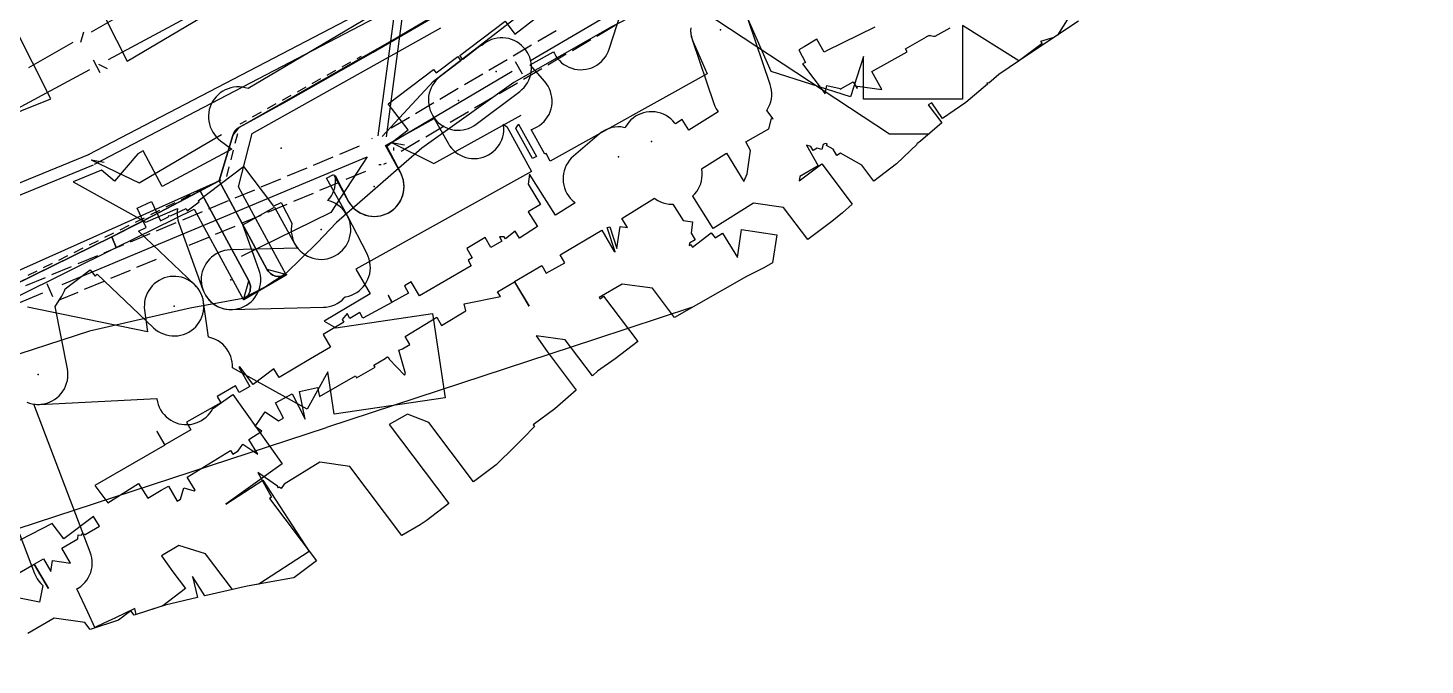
# Model space of a CAD drawing. Header units: metres. Extents: x -3782 to -2031, y 18790 to 19846.
# Drawn here: x -2271 to -2172.5, y 18833.2 to 18878 of the extents above; entities that cross this region are included whole.
import ezdxf

# ---------------------------------------------------------------- set-up
doc = ezdxf.new("R2010")
doc.units = ezdxf.units.M
for name, color, linetype in [('BOUNDARY', 7, 'Continuous'), ('CURB', 7, 'Continuous'), ('ELECTR_CABLE', 7, 'Continuous'), ('ELECTR_CABLE_COMM', 7, 'Continuous'), ('GRASS', 7, 'Continuous'), ('GROUND', 7, 'Continuous'), ('OVERHEAD_POWER_LINE', 7, 'Continuous'), ('ROAD', 7, 'Continuous'), ('SEWER', 7, 'Continuous'), ('SIDEWALK_PATH', 7, 'Continuous'), ('TREE', 7, 'Continuous'), ('WATER_PIPELINE', 7, 'Continuous')]:
    doc.layers.add(name, color=color, linetype=linetype)

msp = doc.modelspace()

# ---------------------------------------------------------------- linework, layer by layer
at = {"layer": 'BOUNDARY'}
msp.add_lwpolyline([(-2172.527, 18931.3), (-2173.473, 18929.85), (-2174.542, 18928.487), (-2197.779, 18901.368), (-2199.108, 18899.962), (-2199.196, 18899.923), (-2207.198, 18895.768), (-2214.683, 18890.74), (-2221.554, 18884.901), (-2225.009, 18881.612), (-2226.672, 18880.18), (-2228.194, 18878.993), (-2229.859, 18878.15), (-2236.785, 18874.202), (-2243.284, 18869.584), (-2249.29, 18864.342), (-2250.645, 18862.897), (-2252.857, 18860.75), (-2254.299, 18859.811), (-2255.89, 18858.985), (-2259.601, 18858.314), (-2266.719, 18856.689), (-2273.659, 18854.421)], dxfattribs=at)
at = {"layer": 'CURB'}
for points in [[(-2257.576, 18867.274), (-2256.61, 18870.474), (-2256.13, 18871.063), (-2242.789, 18878.644), (-2231.114, 18885.567)], [(-2248.306, 18875.629), (-2248.921, 18875.285)], [(-2247.562, 18876.045), (-2247.87, 18875.873)], [(-2249.357, 18875.041), (-2249.972, 18874.697)], [(-2251.46, 18873.865), (-2252.074, 18873.521)], [(-2250.409, 18874.453), (-2251.023, 18874.109)], [(-2253.562, 18872.69), (-2254.177, 18872.346)], [(-2252.511, 18873.277), (-2253.126, 18872.934)], [(-2254.613, 18872.102), (-2255.228, 18871.758)], [(-2256.283, 18870.594), (-2256.457, 18869.911)], [(-2255.664, 18871.514), (-2256.113, 18871.263)], [(-2256.58, 18869.427), (-2256.754, 18868.744)], [(-2256.877, 18868.26), (-2257.051, 18867.577)], [(-2311.114, 18843.361), (-2257.576, 18867.274)], [(-2258.538, 18866.789), (-2259.17, 18866.477)], [(-2257.459, 18867.323), (-2258.09, 18867.011)], [(-2254.202, 18861.052), (-2257.576, 18867.274)], [(-2260.698, 18865.722), (-2261.329, 18865.41)], [(-2259.618, 18866.256), (-2260.25, 18865.944)], [(-2255.467, 18860.238), (-2258.9, 18866.569)], [(-2262.857, 18864.655), (-2263.489, 18864.343)], [(-2261.778, 18865.189), (-2262.409, 18864.877)], [(-2263.937, 18864.122), (-2264.568, 18863.81)], [(-2266.096, 18863.054), (-2266.728, 18862.742)], [(-2265.017, 18863.588), (-2265.648, 18863.276)], [(-2268.256, 18861.987), (-2268.887, 18861.675)], [(-2267.176, 18862.521), (-2267.808, 18862.209)], [(-2270.415, 18860.92), (-2271.047, 18860.608)], [(-2269.336, 18861.454), (-2269.967, 18861.142)], [(-2254.202, 18861.052), (-2252.799, 18860.677)], [(-2255.857, 18858.889), (-2255.467, 18860.238)]]:
    msp.add_lwpolyline(points, dxfattribs=at)
at = {"layer": 'ELECTR_CABLE'}
for points in [[(-2271.137, 18851.688), (-2270.943, 18851.618), (-2270.743, 18851.567), (-2270.54, 18851.536), (-2270.334, 18851.526), (-2270.128, 18851.535), (-2269.924, 18851.565), (-2269.724, 18851.615), (-2269.53, 18851.684), (-2269.343, 18851.771), (-2269.166, 18851.877), (-2269.001, 18851.999), (-2268.848, 18852.137), (-2268.709, 18852.29), (-2268.586, 18852.455), (-2268.479, 18852.631), (-2268.391, 18852.818), (-2268.321, 18853.011), (-2268.27, 18853.211), (-2268.239, 18853.415), (-2268.229, 18853.621), (-2268.238, 18853.827), (-2268.268, 18854.031), (-2269.133, 18858.432), (-2268.662, 18859.156), (-2268.559, 18859.334), (-2268.473, 18859.522), (-2268.419, 18859.678), (-2266.651, 18861.016), (-2266.313, 18860.569), (-2266.161, 18860.698), (-2262.19, 18856.924), (-2262.034, 18856.79), (-2261.866, 18856.672), (-2261.686, 18856.57), (-2261.498, 18856.487), (-2261.302, 18856.422), (-2261.101, 18856.377), (-2260.896, 18856.352), (-2260.69, 18856.347), (-2260.485, 18856.363), (-2260.282, 18856.398), (-2260.083, 18856.453), (-2259.891, 18856.528), (-2259.707, 18856.621), (-2259.533, 18856.731), (-2259.371, 18856.858), (-2259.222, 18857), (-2259.087, 18857.156), (-2258.969, 18857.325), (-2258.867, 18857.504), (-2258.784, 18857.693), (-2258.719, 18857.889), (-2258.674, 18858.09), (-2258.649, 18858.294), (-2258.645, 18858.5), (-2258.66, 18858.706), (-2258.695, 18858.909), (-2258.75, 18859.107), (-2258.825, 18859.3), (-2258.918, 18859.484), (-2259.028, 18859.658), (-2259.155, 18859.82), (-2259.297, 18859.969), (-2263.263, 18863.737), (-2262.719, 18863.992), (-2263.355, 18865.348), (-2262.338, 18865.825), (-2261.702, 18864.469), (-2261.142, 18864.732), (-2261.106, 18864.841), (-2260.99, 18864.803), (-2259.891, 18865.318), (-2259.814, 18865.153), (-2258.974, 18865.788), (-2259.037, 18865.87), (-2255.846, 18868.283), (-2253.729, 18865.484), (-2253.201, 18865.757), (-2252.439, 18864.283), (-2252.473, 18864.08), (-2252.486, 18863.874), (-2252.478, 18863.668), (-2252.451, 18863.464), (-2252.404, 18863.263), (-2252.337, 18863.068), (-2252.252, 18862.881), (-2252.069, 18862.525), (-2256.786, 18862.408), (-2256.992, 18862.393), (-2257.195, 18862.358), (-2257.393, 18862.303), (-2257.585, 18862.228), (-2257.77, 18862.136), (-2257.944, 18862.025), (-2258.106, 18861.899), (-2258.255, 18861.756), (-2258.39, 18861.6), (-2258.508, 18861.432), (-2258.61, 18861.252), (-2258.693, 18861.064), (-2258.758, 18860.868), (-2258.803, 18860.667), (-2258.828, 18860.463), (-2258.833, 18860.257), (-2258.818, 18860.051), (-2258.783, 18859.848), (-2258.728, 18859.649), (-2258.653, 18859.457), (-2258.561, 18859.273), (-2258.45, 18859.099), (-2258.324, 18858.937), (-2258.181, 18858.787), (-2258.025, 18858.653), (-2257.857, 18858.534), (-2257.677, 18858.433), (-2257.489, 18858.349), (-2257.293, 18858.285), (-2257.092, 18858.24), (-2256.888, 18858.214), (-2256.682, 18858.209), (-2250.219, 18858.37), (-2250.014, 18858.385), (-2249.811, 18858.421), (-2249.612, 18858.476), (-2249.42, 18858.55), (-2249.236, 18858.643), (-2249.062, 18858.753), (-2248.899, 18858.88), (-2248.75, 18859.022), (-2248.686, 18859.096), (-2248.625, 18859.104), (-2248.425, 18859.152), (-2248.23, 18859.218), (-2248.042, 18859.304), (-2247.864, 18859.407), (-2247.697, 18859.528), (-2247.542, 18859.664), (-2247.401, 18859.814), (-2247.276, 18859.978), (-2247.168, 18860.153), (-2247.077, 18860.338), (-2247.005, 18860.531), (-2246.952, 18860.731), (-2246.919, 18860.934), (-2246.906, 18861.14), (-2246.913, 18861.346), (-2246.94, 18861.55), (-2246.987, 18861.751), (-2247.054, 18861.946), (-2247.139, 18862.133), (-2248.52, 18864.807), (-2248.623, 18864.985), (-2248.744, 18865.153), (-2248.88, 18865.307), (-2249.031, 18865.448), (-2249.194, 18865.573), (-2249.369, 18865.681), (-2249.554, 18865.772), (-2249.748, 18865.844), (-2249.897, 18865.884), (-2249.892, 18865.89), (-2249.762, 18866.05), (-2249.649, 18866.222), (-2249.554, 18866.405), (-2249.477, 18866.596), (-2249.419, 18866.794), (-2249.381, 18866.997), (-2249.362, 18867.202), (-2249.364, 18867.408), (-2249.387, 18867.613), (-2249.394, 18867.648), (-2248.494, 18865.905), (-2248.39, 18865.727), (-2248.27, 18865.56), (-2248.134, 18865.405), (-2247.983, 18865.265), (-2247.819, 18865.139), (-2247.644, 18865.031), (-2247.459, 18864.94), (-2247.266, 18864.868), (-2247.067, 18864.815), (-2246.863, 18864.782), (-2246.658, 18864.769), (-2246.452, 18864.776), (-2246.247, 18864.804), (-2246.047, 18864.851), (-2245.852, 18864.917), (-2245.664, 18865.003), (-2245.486, 18865.106), (-2245.319, 18865.227), (-2245.164, 18865.363), (-2245.024, 18865.514), (-2244.898, 18865.678), (-2244.79, 18865.853), (-2244.699, 18866.038), (-2244.627, 18866.231), (-2244.574, 18866.43), (-2244.541, 18866.633), (-2244.528, 18866.839), (-2244.535, 18867.045), (-2244.563, 18867.249), (-2244.61, 18867.45), (-2244.677, 18867.645), (-2244.762, 18867.832), (-2245.742, 18869.729), (-2244.247, 18870.86), (-2245.643, 18872.706), (-2242.453, 18875.119), (-2242.271, 18874.878), (-2240.742, 18876.034), (-2240.517, 18875.736), (-2241.982, 18874.628), (-2242.14, 18874.495), (-2242.285, 18874.348), (-2242.414, 18874.188), (-2242.527, 18874.015), (-2242.622, 18873.833), (-2242.699, 18873.641), (-2242.757, 18873.444), (-2242.795, 18873.241), (-2242.814, 18873.036), (-2242.812, 18872.83), (-2242.789, 18872.625), (-2242.747, 18872.423), (-2242.686, 18872.227), (-2242.605, 18872.037), (-2242.506, 18871.856), (-2242.39, 18871.686), (-2242.376, 18871.669), (-2242.376, 18871.669), (-2242.243, 18871.511), (-2242.096, 18871.367), (-2241.936, 18871.237), (-2241.763, 18871.124), (-2241.581, 18871.029), (-2241.39, 18870.952), (-2241.192, 18870.894), (-2240.989, 18870.856), (-2240.784, 18870.837), (-2240.578, 18870.839), (-2240.373, 18870.862), (-2240.171, 18870.904), (-2239.975, 18870.965), (-2239.785, 18871.046), (-2239.604, 18871.145), (-2239.434, 18871.261), (-2236.374, 18873.575), (-2236.216, 18873.708), (-2236.072, 18873.855), (-2235.943, 18874.015), (-2235.83, 18874.188), (-2235.735, 18874.37), (-2235.657, 18874.562), (-2235.6, 18874.759), (-2235.561, 18874.962), (-2235.543, 18875.167), (-2235.545, 18875.373), (-2235.567, 18875.578), (-2235.609, 18875.78), (-2235.671, 18875.976), (-2235.752, 18876.166), (-2235.85, 18876.347), (-2235.967, 18876.517), (-2236.099, 18876.675), (-2236.246, 18876.82), (-2236.406, 18876.949), (-2236.579, 18877.062), (-2236.762, 18877.157), (-2236.953, 18877.234), (-2237.15, 18877.292), (-2237.353, 18877.33), (-2237.558, 18877.349), (-2237.764, 18877.347), (-2237.969, 18877.324), (-2238.171, 18877.282), (-2238.368, 18877.221), (-2238.557, 18877.14), (-2238.738, 18877.041), (-2238.908, 18876.925), (-2239.053, 18876.815), (-2239.128, 18876.775), (-2239.298, 18876.659), (-2240.387, 18875.834), (-2240.595, 18876.109), (-2237.405, 18878.522), (-2236.718, 18877.614), (-2235.375, 18878.63)], [(-2196.988, 18878.535), (-2198.725, 18877.367), (-2199.651, 18877.091), (-2199.545, 18876.951), (-2201.132, 18875.75), (-2202.592, 18874.769), (-2203.307, 18874.161), (-2203.449, 18874.181), (-2203.388, 18874.092), (-2204.916, 18872.794), (-2206.567, 18871.656), (-2207.328, 18872.76), (-2207.567, 18872.626), (-2206.607, 18871.357), (-2208.126, 18870.066), (-2208.376, 18869.877), (-2208.357, 18869.851), (-2209.812, 18868.466), (-2211.41, 18867.257), (-2212.256, 18868.376), (-2213.767, 18869.218), (-2214.025, 18869.071), (-2214.267, 18869.496), (-2214.751, 18869.766), (-2214.687, 18869.882), (-2214.827, 18869.914), (-2214.98, 18869.825), (-2215.071, 18869.492), (-2215.395, 18869.58), (-2215.681, 18869.412), (-2215.853, 18869.706), (-2216.161, 18869.79), (-2215.328, 18868.328), (-2216.636, 18867.583), (-2216.68, 18867.269), (-2215.085, 18868.476), (-2212.927, 18865.623), (-2213.627, 18865.021), (-2214.368, 18864.413), (-2214.472, 18864.332), (-2216.058, 18863.132), (-2217.776, 18865.403), (-2219.885, 18865.699), (-2222.735, 18863.919), (-2224.163, 18866.205), (-2224.161, 18866.208), (-2224.019, 18866.357), (-2223.892, 18866.52), (-2223.782, 18866.694), (-2223.69, 18866.878), (-2223.616, 18867.071), (-2223.561, 18867.269), (-2223.526, 18867.473), (-2223.512, 18867.678), (-2223.517, 18867.884), (-2223.543, 18868.089), (-2223.551, 18868.125), (-2221.8, 18869.219), (-2220.563, 18867.239), (-2220.328, 18867.78), (-2220.098, 18869.424), (-2220.437, 18870.02), (-2218.822, 18870.941), (-2218.624, 18871.664), (-2218.516, 18871.634), (-2218.962, 18872.224), (-2218.924, 18872.279), (-2218.824, 18872.459), (-2218.741, 18872.648), (-2218.678, 18872.844), (-2218.634, 18873.045), (-2218.61, 18873.25), (-2218.606, 18873.456), (-2218.622, 18873.661), (-2218.659, 18873.864), (-2218.715, 18874.062), (-2220.236, 18878.574)], [(-2224.321, 18878.046), (-2224.325, 18877.84), (-2224.308, 18877.634), (-2224.272, 18877.431), (-2224.216, 18877.233), (-2222.695, 18872.721), (-2222.62, 18872.529), (-2222.526, 18872.346), (-2222.415, 18872.172), (-2222.392, 18872.143), (-2224.443, 18870.839), (-2224.918, 18871.587), (-2225.401, 18871.298), (-2225.433, 18871.343), (-2225.568, 18871.499), (-2225.718, 18871.641), (-2225.88, 18871.768), (-2226.055, 18871.878), (-2226.239, 18871.97), (-2226.431, 18872.044), (-2226.63, 18872.099), (-2226.833, 18872.133), (-2227.039, 18872.148), (-2227.245, 18872.143), (-2227.449, 18872.117), (-2227.65, 18872.072), (-2227.846, 18872.007), (-2228.034, 18871.923), (-2228.213, 18871.821), (-2228.381, 18871.702), (-2228.537, 18871.567), (-2228.679, 18871.418), (-2228.806, 18871.255), (-2228.916, 18871.081), (-2228.946, 18871.02), (-2229.05, 18871.043), (-2229.254, 18871.069), (-2229.46, 18871.074), (-2229.666, 18871.06), (-2229.869, 18871.025), (-2230.067, 18870.971), (-2230.26, 18870.897), (-2230.444, 18870.805), (-2230.619, 18870.695), (-2230.781, 18870.568), (-2232.588, 18869.018), (-2232.738, 18868.876), (-2232.873, 18868.721), (-2232.992, 18868.552), (-2233.094, 18868.373), (-2233.178, 18868.185), (-2233.243, 18867.99), (-2233.289, 18867.789), (-2233.315, 18867.584), (-2233.32, 18867.378), (-2233.306, 18867.173), (-2233.271, 18866.97), (-2233.216, 18866.771), (-2233.143, 18866.578), (-2233.05, 18866.394), (-2232.941, 18866.22), (-2232.814, 18866.057), (-2232.673, 18865.907), (-2232.517, 18865.772), (-2232.468, 18865.737), (-2233.848, 18864.86), (-2235.677, 18867.738), (-2235.768, 18867.043), (-2234.913, 18865.612), (-2235.775, 18865.096), (-2235.114, 18864.056), (-2236.386, 18863.247), (-2236.69, 18863.725), (-2237.375, 18863.196), (-2237.474, 18863.325), (-2237.791, 18863.33), (-2237.625, 18863.031), (-2238.421, 18862.588), (-2238.808, 18863.283), (-2240.096, 18862.513), (-2239.731, 18861.858), (-2240.02, 18861.697), (-2239.789, 18861.297), (-2243.45, 18859.178), (-2244.022, 18860.167), (-2244.502, 18859.88), (-2244.213, 18859.361), (-2245.358, 18858.723), (-2245.627, 18859.207), (-2245.647, 18859.195), (-2245.386, 18858.707), (-2247.43, 18857.612), (-2247.64, 18858.004), (-2248.344, 18857.583), (-2248.549, 18857.927), (-2248.884, 18857.512), (-2248.773, 18857.327), (-2250.229, 18856.456), (-2249.707, 18855.555), (-2251.126, 18854.734), (-2253.341, 18853.425), (-2253.706, 18854.043), (-2255.161, 18852.933), (-2256.115, 18854.183), (-2256.169, 18854.155), (-2255.399, 18852.777), (-2256.145, 18852.361), (-2256.404, 18852.825), (-2257.702, 18852.072), (-2257.454, 18851.629), (-2259.878, 18850.275), (-2259.565, 18849.746), (-2261.386, 18848.669), (-2261.943, 18849.612), (-2261.952, 18849.607), (-2261.406, 18848.657), (-2266.337, 18845.822), (-2265.41, 18844.597), (-2263.246, 18845.96), (-2262.596, 18844.928), (-2261.658, 18845.473), (-2261.149, 18845.775), (-2260.519, 18844.713), (-2260.302, 18844.844), (-2260.048, 18845.657), (-2259.332, 18845.433), (-2259.265, 18845.474), (-2259.828, 18846.389), (-2256.761, 18848.277), (-2256.608, 18848.029), (-2256.221, 18848.245), (-2255.886, 18848.733), (-2254.835, 18848.009), (-2255.483, 18849.063), (-2254.552, 18849.636), (-2255.035, 18849.968), (-2254.321, 18851.006), (-2253.38, 18850.358), (-2253.039, 18850.568), (-2253.602, 18851.643), (-2252.424, 18852.261), (-2251.495, 18850.489), (-2251.912, 18852.446), (-2250.635, 18852.718), (-2250.498, 18852.078), (-2247.961, 18853.546), (-2247.878, 18853.402), (-2246.57, 18854.138), (-2246.663, 18854.297), (-2245.863, 18854.76), (-2245.727, 18854.887), (-2245.697, 18854.855), (-2245.66, 18854.876), (-2245.571, 18854.722), (-2244.488, 18853.575), (-2244.434, 18853.71), (-2244.907, 18855.355), (-2244.644, 18855.431), (-2244.116, 18855.747), (-2244.462, 18856.32), (-2242.228, 18857.667), (-2241.88, 18857.09), (-2240.18, 18858.11), (-2240.283, 18858.615), (-2237.738, 18859.136), (-2237.932, 18859.459), (-2236.745, 18860.171), (-2235.716, 18858.456), (-2236.734, 18860.178), (-2234.824, 18861.306), (-2234.509, 18860.772), (-2233.199, 18861.504), (-2233.533, 18862.069), (-2230.594, 18863.806), (-2229.704, 18862.301), (-2229.637, 18862.27), (-2230.202, 18863.984), (-2230.025, 18864.042), (-2229.517, 18862.504), (-2229.299, 18864.065), (-2228.779, 18863.992), (-2229.169, 18864.616), (-2226.873, 18866.051), (-2226.818, 18866.008), (-2226.643, 18865.898), (-2226.459, 18865.805), (-2226.267, 18865.731), (-2226.068, 18865.677), (-2225.865, 18865.642), (-2225.659, 18865.627), (-2225.572, 18865.629), (-2224.857, 18864.484), (-2224.183, 18864.39), (-2224.296, 18863.585), (-2224.008, 18863.124), (-2224.394, 18862.882), (-2224.418, 18862.715), (-2224.333, 18862.78), (-2224.201, 18862.606), (-2222.866, 18863.616), (-2222.598, 18863.261), (-2222.067, 18863.583), (-2221.029, 18861.874), (-2220.733, 18863.852), (-2218.245, 18863.48), (-2218.541, 18861.502), (-2219.168, 18861.145), (-2220.387, 18860.529), (-2225.458, 18857.638), (-2227.024, 18859.707), (-2229.161, 18860.007), (-2230.763, 18859.06), (-2230.713, 18858.97), (-2230.473, 18859.152), (-2228.049, 18855.948), (-2229.65, 18854.737), (-2230.885, 18853.859), (-2231.246, 18853.544), (-2233.164, 18856.079), (-2235.219, 18856.367), (-2234.444, 18855.243), (-2232.398, 18852.539), (-2233.907, 18851.222), (-2235.419, 18850.078), (-2235.339, 18849.972), (-2235.388, 18849.93), (-2236.061, 18849.212), (-2236.712, 18848.55), (-2238.031, 18847.269), (-2239.624, 18846.064), (-2242.788, 18850.246), (-2244.275, 18850.839), (-2245.576, 18850.108), (-2241.362, 18844.537), (-2242.961, 18843.328), (-2243.385, 18843.051), (-2244.681, 18842.295), (-2248.357, 18847.153), (-2250.474, 18847.45), (-2252.971, 18845.912), (-2253.192, 18845.592), (-2253.333, 18845.689), (-2253.387, 18845.657), (-2253.461, 18845.777), (-2254.839, 18846.726), (-2253.865, 18844.98), (-2254.018, 18844.894), (-2250.707, 18840.517), (-2252.301, 18839.311), (-2252.331, 18839.304), (-2255.594, 18838.714), (-2256.621, 18838.48), (-2258.518, 18840.988), (-2260.401, 18841.577), (-2261.627, 18840.864), (-2260.843, 18839.726), (-2259.95, 18838.546), (-2261.545, 18837.339), (-2263.556, 18836.682), (-2263.783, 18836.982), (-2264.653, 18836.324), (-2266.58, 18835.694), (-2266.66, 18835.66), (-2267.045, 18836.169), (-2269.19, 18836.47), (-2271.056, 18835.384)], [(-2211.337, 18878.106), (-2214.739, 18876.434), (-2214.911, 18876.34), (-2215.416, 18877.266), (-2216.325, 18876.724), (-2216.705, 18876.497), (-2216.227, 18875.621), (-2216.432, 18875.51), (-2214.843, 18873.409), (-2214.71, 18873.991), (-2213.781, 18873.779), (-2213.792, 18873.733), (-2212.859, 18874.253), (-2212.59, 18873.772), (-2212.565, 18873.953), (-2210.838, 18873.711), (-2211.549, 18874.984), (-2209.063, 18876.372), (-2209.181, 18876.578), (-2207.705, 18877.427), (-2207.706, 18877.447), (-2207.669, 18877.447), (-2207.492, 18877.549), (-2207.444, 18877.464), (-2207.43, 18877.517), (-2207.202, 18877.456), (-2207.087, 18877.458), (-2207.094, 18877.471), (-2206.037, 18878.06)], [(-2272.715, 18839.047), (-2270.603, 18840.275), (-2269.597, 18838.546), (-2270.602, 18840.275), (-2269.953, 18840.653), (-2269.428, 18839.751), (-2269.32, 18840.527), (-2268.04, 18840.348), (-2268.656, 18841.406), (-2267.522, 18842.065), (-2267.501, 18842.33), (-2267.259, 18842.311), (-2267.216, 18842.427), (-2267.023, 18842.355), (-2265.998, 18842.951), (-2266.428, 18843.634), (-2268.507, 18842.061), (-2269.328, 18843.147), (-2272.351, 18841.589)]]:
    msp.add_lwpolyline(points, dxfattribs=at)
at = {"layer": 'ELECTR_CABLE_COMM'}
for points in [[(-2266.561, 18877.777), (-2263.435, 18879.56)], [(-2267.311, 18877.044), (-2267.113, 18877.767)], [(-2270.989, 18875.251), (-2267.864, 18877.034)]]:
    msp.add_lwpolyline(points, dxfattribs=at)
at = {"layer": 'GRASS'}
msp.add_lwpolyline([(-2231.114, 18885.567), (-2248.093, 18875.551), (-2249.062, 18874.998), (-2250.033, 18874.446), (-2251.006, 18873.898), (-2251.979, 18873.352), (-2253.015, 18872.775), (-2254.051, 18872.202), (-2255.09, 18871.631), (-2256.13, 18871.063), (-2256.292, 18870.954), (-2256.428, 18870.816), (-2256.535, 18870.655), (-2256.61, 18870.474), (-2257.576, 18867.274), (-2254.202, 18861.052), (-2254.091, 18860.888), (-2253.951, 18860.75), (-2253.786, 18860.642), (-2253.603, 18860.568), (-2253.408, 18860.532), (-2253.211, 18860.535), (-2253.019, 18860.576), (-2252.837, 18860.654), (-2256.202, 18866.857), (-2255.25, 18870.6), (-2241.93, 18878.049)], dxfattribs=at)
for points in [[(-2259.336, 18865.28), (-2255.857, 18858.889), (-2255.542, 18859.166), (-2255.38, 18859.501), (-2255.352, 18859.871), (-2255.467, 18860.238), (-2258.9, 18866.569), (-2260.453, 18865.751), (-2262.01, 18864.939), (-2263.571, 18864.133), (-2265.135, 18863.334), (-2264.819, 18862.57)], [(-2292.441, 18849.528), (-2282.503, 18853.831), (-2264.819, 18862.57), (-2265.135, 18863.334), (-2276.059, 18857.979), (-2287.134, 18852.948), (-2298.353, 18848.246), (-2309.708, 18843.876), (-2305.966, 18833.816), (-2305.871, 18833.626), (-2305.74, 18833.462), (-2305.578, 18833.329), (-2305.389, 18833.232), (-2305.184, 18833.177), (-2304.974, 18833.166), (-2304.767, 18833.199), (-2304.569, 18833.276), (-2308.252, 18842.87)]]:
    msp.add_lwpolyline(points, close=True, dxfattribs=at)
at = {"layer": 'GROUND'}
for points in [[(-2229.859, 18878.15), (-2236.785, 18874.202), (-2243.284, 18869.584), (-2249.29, 18864.342), (-2250.645, 18862.897), (-2252.857, 18860.75), (-2253.176, 18860.542), (-2253.211, 18860.535), (-2253.408, 18860.532), (-2253.603, 18860.568), (-2253.786, 18860.642), (-2253.951, 18860.75), (-2254.091, 18860.888), (-2254.202, 18861.052), (-2257.576, 18867.274), (-2256.61, 18870.474), (-2256.535, 18870.655), (-2256.428, 18870.816), (-2256.292, 18870.954), (-2256.13, 18871.063), (-2255.09, 18871.631), (-2254.051, 18872.202), (-2253.015, 18872.775), (-2251.979, 18873.352), (-2246.719, 18876.331), (-2241.488, 18879.36)], [(-2276.397, 18857.816), (-2265.135, 18863.334), (-2263.237, 18864.305), (-2261.345, 18865.285), (-2259.458, 18866.274), (-2257.576, 18867.274), (-2257.906, 18867.097), (-2258.237, 18866.921), (-2258.569, 18866.745), (-2258.9, 18866.569), (-2255.467, 18860.238), (-2255.352, 18859.871), (-2255.38, 18859.501), (-2255.542, 18859.166), (-2255.544, 18859.164), (-2255.89, 18858.985), (-2259.601, 18858.314), (-2266.719, 18856.689), (-2273.659, 18854.421)]]:
    msp.add_lwpolyline(points, dxfattribs=at)
at = {"layer": 'OVERHEAD_POWER_LINE'}
for points in [[(-2224.182, 18858.365), (-2231.037, 18856.12)], [(-2231.037, 18856.12), (-2250, 18849.91)], [(-2282.747, 18839.187), (-2250, 18849.91)]]:
    msp.add_lwpolyline(points, dxfattribs=at)
at = {"layer": 'ROAD'}
msp.add_lwpolyline([(-2241.488, 18879.36), (-2246.719, 18876.331), (-2251.98, 18873.352), (-2253.015, 18872.775), (-2254.052, 18872.202), (-2255.09, 18871.631), (-2256.13, 18871.064), (-2256.131, 18871.063), (-2256.291, 18870.954), (-2256.293, 18870.953), (-2256.427, 18870.817), (-2256.429, 18870.815), (-2256.535, 18870.656), (-2256.536, 18870.654), (-2256.61, 18870.475), (-2256.61, 18870.474), (-2257.575, 18867.275), (-2257.576, 18867.274), (-2257.577, 18867.273), (-2259.458, 18866.275), (-2261.345, 18865.285), (-2263.237, 18864.305), (-2265.135, 18863.334), (-2276.397, 18857.817)], dxfattribs=at)
at = {"layer": 'SEWER'}
for points in [[(-2265.369, 18875.822), (-2243.807, 18887.408)], [(-2244.169, 18886.96), (-2246.368, 18870.445)], [(-2245.773, 18870.367), (-2243.574, 18886.882)], [(-2235.616, 18875.753), (-2227.11, 18880.76)], [(-2226.252, 18881.117), (-2210.298, 18870.589)], [(-2246.357, 18879.749), (-2266.798, 18869.105)], [(-2246.005, 18879.03), (-2266.376, 18868.423)], [(-2242.457, 18874.306), (-2236.803, 18878.649)], [(-2233.812, 18877.842), (-2235.104, 18877.081)], [(-2230.934, 18877.478), (-2229.641, 18878.238)], [(-2235.535, 18876.827), (-2236.827, 18876.065)], [(-2232.658, 18876.465), (-2231.365, 18877.225)], [(-2266.454, 18875.789), (-2265.985, 18874.916)], [(-2266.08, 18875.495), (-2265.456, 18875.2)], [(-2237.258, 18875.811), (-2238.55, 18875.049)], [(-2236.699, 18875.677), (-2236.196, 18874.823)], [(-2234.383, 18875.452), (-2233.089, 18876.212)], [(-2288.252, 18863.525), (-2266.69, 18875.112)], [(-2245.415, 18869.984), (-2236.909, 18874.992)], [(-2238.981, 18874.795), (-2240.273, 18874.033)], [(-2236.107, 18874.439), (-2234.814, 18875.199)], [(-2246.071, 18870.406), (-2242.457, 18874.306)], [(-2240.704, 18873.779), (-2241.996, 18873.017)], [(-2237.831, 18873.425), (-2236.538, 18874.185)], [(-2242.426, 18872.763), (-2243.718, 18872.001)], [(-2239.556, 18872.412), (-2238.262, 18873.172)], [(-2244.149, 18871.747), (-2245.441, 18870.985)], [(-2242.434, 18868.492), (-2236.272, 18871.892)], [(-2241.28, 18871.399), (-2239.987, 18872.159)], [(-2243.004, 18870.386), (-2241.711, 18871.146)], [(-2210.298, 18870.589), (-2207.511, 18870.589)], [(-2263.212, 18867.144), (-2257.391, 18870.54)], [(-2247.697, 18869.716), (-2249.081, 18869.138)], [(-2246.775, 18870.261), (-2246.83, 18870.229)], [(-2245.415, 18869.984), (-2242.434, 18868.492)], [(-2245.415, 18869.984), (-2244.498, 18869.805)], [(-2245.24, 18869.419), (-2245.26, 18869.618)], [(-2244.729, 18869.372), (-2243.435, 18870.132)], [(-2266.732, 18869.137), (-2291.296, 18859.076)], [(-2268.626, 18859.966), (-2247.139, 18868.977)], [(-2266.587, 18868.764), (-2263.212, 18867.144)], [(-2266.587, 18868.764), (-2265.667, 18868.6)], [(-2249.542, 18868.945), (-2250.926, 18868.366)], [(-2247.139, 18868.977), (-2249.701, 18865.052)], [(-2266.442, 18868.391), (-2290.936, 18858.359)], [(-2251.387, 18868.173), (-2252.771, 18867.594)], [(-2248.612, 18867.384), (-2247.23, 18867.965)], [(-2246.305, 18868.424), (-2246.154, 18868.422)], [(-2245.958, 18868.459), (-2245.773, 18868.534)], [(-2255.077, 18866.629), (-2256.461, 18866.05)], [(-2253.232, 18867.401), (-2254.616, 18866.822)], [(-2250.456, 18866.609), (-2249.073, 18867.19)], [(-2256.922, 18865.857), (-2258.306, 18865.278)], [(-2254.144, 18865.059), (-2252.761, 18865.64)], [(-2252.3, 18865.834), (-2250.917, 18866.415)], [(-2258.767, 18865.085), (-2260.151, 18864.506)], [(-2249.701, 18865.052), (-2256.013, 18861.941)], [(-2255.987, 18864.284), (-2254.605, 18864.865)], [(-2260.612, 18864.313), (-2261.996, 18863.734)], [(-2257.831, 18863.509), (-2256.448, 18864.09)], [(-2264.302, 18862.769), (-2265.686, 18862.191)], [(-2262.457, 18863.541), (-2263.841, 18862.962)], [(-2259.675, 18862.734), (-2258.292, 18863.315)], [(-2266.147, 18861.998), (-2267.531, 18861.419)], [(-2263.362, 18861.184), (-2261.98, 18861.765)], [(-2267.992, 18861.226), (-2269.376, 18860.647)], [(-2265.206, 18860.409), (-2263.823, 18860.99)], [(-2269.837, 18860.454), (-2271.221, 18859.875)], [(-2269.709, 18860.037), (-2269.326, 18859.124)], [(-2267.05, 18859.634), (-2265.667, 18860.215)], [(-2291.496, 18850.376), (-2270.009, 18859.386)], [(-2268.894, 18858.859), (-2267.511, 18859.44)]]:
    msp.add_lwpolyline(points, dxfattribs=at)
at = {"layer": 'SIDEWALK_PATH'}
msp.add_lwpolyline([(-2257.576, 18867.274), (-2257.906, 18867.097), (-2258.237, 18866.921), (-2258.569, 18866.745), (-2258.9, 18866.569), (-2255.467, 18860.238), (-2255.352, 18859.871), (-2255.38, 18859.501), (-2255.542, 18859.166), (-2255.825, 18858.907), (-2252.837, 18860.654), (-2253.019, 18860.576), (-2253.211, 18860.535), (-2253.408, 18860.532), (-2253.603, 18860.568), (-2253.786, 18860.642), (-2253.951, 18860.75), (-2254.091, 18860.888), (-2254.202, 18861.052)], close=True, dxfattribs=at)
at = {"layer": 'TREE'}
for p in [(-2222.226, 18877.903), (-2238.03, 18874.984), (-2240.701, 18872.936), (-2227.087, 18870.049), (-2253.187, 18869.567), (-2229.414, 18868.975), (-2246.628, 18866.868), (-2250.385, 18863.844), (-2256.734, 18860.309), (-2260.744, 18858.447), (-2270.329, 18853.626)]:
    msp.add_point(p, dxfattribs=at)
at = {"layer": 'WATER_PIPELINE'}
for points in [[(-2265.559, 18878.666), (-2264.058, 18875.695), (-2243.769, 18887.705)], [(-2275.594, 18870.575), (-2269.442, 18873.046), (-2274.635, 18883.325)], [(-2241.21, 18882.247), (-2255.526, 18873.774), (-2255.527, 18873.774), (-2255.725, 18873.833), (-2255.927, 18873.872), (-2256.132, 18873.891), (-2256.338, 18873.89), (-2256.543, 18873.869), (-2256.745, 18873.828), (-2256.942, 18873.767), (-2257.132, 18873.687), (-2257.313, 18873.589), (-2257.484, 18873.473), (-2257.643, 18873.342), (-2257.788, 18873.195), (-2257.917, 18873.035), (-2258.031, 18872.863), (-2258.127, 18872.681), (-2258.205, 18872.49), (-2258.264, 18872.292), (-2258.303, 18872.09), (-2258.322, 18871.885), (-2258.321, 18871.679), (-2258.299, 18871.474), (-2258.258, 18871.272), (-2258.197, 18871.075), (-2258.117, 18870.885), (-2258.019, 18870.704), (-2257.904, 18870.533), (-2257.772, 18870.375), (-2257.626, 18870.23), (-2257.465, 18870.1), (-2256.664, 18869.512), (-2261.576, 18866.882), (-2262.922, 18869.396), (-2263.288, 18869.179), (-2264.935, 18867.241), (-2265.853, 18868.021), (-2267.858, 18867.216), (-2262.732, 18864.369), (-2260.511, 18865.332), (-2260.514, 18865.319), (-2260.533, 18865.114), (-2260.533, 18864.908), (-2260.512, 18864.703), (-2260.471, 18864.501), (-2260.411, 18864.304), (-2258.709, 18859.595), (-2258.629, 18859.405), (-2258.532, 18859.223), (-2258.417, 18859.052), (-2258.285, 18858.894), (-2258.139, 18858.748), (-2257.979, 18858.618), (-2257.808, 18858.504), (-2257.626, 18858.408), (-2257.435, 18858.329), (-2257.238, 18858.27), (-2257.035, 18858.231), (-2256.83, 18858.211), (-2256.624, 18858.212), (-2256.419, 18858.233), (-2256.217, 18858.273), (-2256.02, 18858.334), (-2255.83, 18858.413), (-2255.649, 18858.511), (-2255.478, 18858.626), (-2255.319, 18858.757), (-2255.173, 18858.903), (-2255.043, 18859.063), (-2254.929, 18859.235), (-2254.833, 18859.417), (-2254.754, 18859.608), (-2254.695, 18859.805), (-2254.656, 18860.007), (-2254.636, 18860.212), (-2254.637, 18860.419), (-2254.658, 18860.624), (-2254.698, 18860.826), (-2254.759, 18861.023), (-2255.897, 18864.171), (-2253.661, 18865.413), (-2252.221, 18862.823), (-2252.112, 18862.648), (-2251.987, 18862.485), (-2251.846, 18862.335), (-2251.691, 18862.199), (-2251.524, 18862.079), (-2251.345, 18861.976), (-2251.157, 18861.891), (-2250.962, 18861.824), (-2250.761, 18861.778), (-2250.557, 18861.751), (-2250.351, 18861.744), (-2250.146, 18861.758), (-2249.942, 18861.791), (-2249.743, 18861.845), (-2249.55, 18861.917), (-2249.365, 18862.008), (-2249.19, 18862.117), (-2249.027, 18862.243), (-2248.877, 18862.384), (-2248.741, 18862.539), (-2248.621, 18862.706), (-2248.518, 18862.885), (-2248.433, 18863.072), (-2248.366, 18863.268), (-2248.32, 18863.468), (-2248.293, 18863.673), (-2248.286, 18863.879), (-2248.3, 18864.084), (-2248.333, 18864.287), (-2248.387, 18864.487), (-2248.459, 18864.679), (-2248.55, 18864.864), (-2249.99, 18867.454), (-2249.506, 18867.724), (-2248.463, 18865.848), (-2248.354, 18865.673), (-2248.229, 18865.51), (-2248.088, 18865.36), (-2247.933, 18865.224), (-2247.766, 18865.104), (-2247.587, 18865.001), (-2247.399, 18864.916), (-2247.204, 18864.849), (-2247.003, 18864.803), (-2246.799, 18864.776), (-2246.593, 18864.769), (-2246.388, 18864.783), (-2246.184, 18864.816), (-2245.985, 18864.87), (-2245.792, 18864.942), (-2245.607, 18865.033), (-2245.432, 18865.142), (-2245.269, 18865.268), (-2245.119, 18865.409), (-2244.983, 18865.564), (-2244.863, 18865.731), (-2244.76, 18865.91), (-2244.675, 18866.097), (-2244.608, 18866.293), (-2244.562, 18866.493), (-2244.535, 18866.698), (-2244.528, 18866.904), (-2244.542, 18867.109), (-2244.575, 18867.312), (-2244.629, 18867.512), (-2244.701, 18867.704), (-2244.792, 18867.889), (-2245.835, 18869.764), (-2242.402, 18871.673), (-2241.43, 18869.925), (-2241.321, 18869.75), (-2241.195, 18869.587), (-2241.055, 18869.436), (-2240.9, 18869.3), (-2240.732, 18869.18), (-2240.554, 18869.077), (-2240.366, 18868.992), (-2240.171, 18868.926), (-2239.97, 18868.879), (-2239.766, 18868.853), (-2239.56, 18868.846), (-2239.354, 18868.859), (-2239.151, 18868.893), (-2238.952, 18868.946), (-2238.759, 18869.019), (-2238.574, 18869.11), (-2238.399, 18869.219), (-2238.235, 18869.344), (-2238.085, 18869.485), (-2237.949, 18869.64), (-2237.829, 18869.808), (-2237.726, 18869.986), (-2237.641, 18870.174), (-2237.575, 18870.369), (-2237.528, 18870.57), (-2237.501, 18870.774), (-2237.495, 18870.98), (-2237.508, 18871.186), (-2237.521, 18871.264), (-2237.472, 18871.222), (-2237.303, 18871.105), (-2237.288, 18871.096), (-2235.533, 18867.941), (-2247.936, 18861.045), (-2246.914, 18859.319), (-2250.171, 18857.391), (-2249.334, 18856.927), (-2242.518, 18857.934), (-2241.641, 18851.998), (-2249.463, 18850.842), (-2249.902, 18853.81), (-2251.359, 18851.188), (-2256.627, 18854.114), (-2256.627, 18854.306), (-2256.647, 18854.511), (-2256.688, 18854.713), (-2256.747, 18854.91), (-2256.826, 18855.101), (-2256.924, 18855.283), (-2257.038, 18855.454), (-2257.169, 18855.613), (-2257.315, 18855.759), (-2257.474, 18855.889), (-2257.646, 18856.004), (-2257.827, 18856.101), (-2258.018, 18856.18), (-2258.215, 18856.239), (-2258.322, 18856.26), (-2258.664, 18858.734), (-2258.702, 18858.937), (-2258.76, 18859.135), (-2258.837, 18859.326), (-2258.932, 18859.508), (-2259.045, 18859.681), (-2259.174, 18859.842), (-2259.318, 18859.989), (-2259.476, 18860.121), (-2259.646, 18860.237), (-2259.827, 18860.336), (-2260.017, 18860.417), (-2260.213, 18860.479), (-2260.415, 18860.521), (-2260.62, 18860.543), (-2260.826, 18860.545), (-2261.031, 18860.527), (-2261.234, 18860.489), (-2261.432, 18860.431), (-2261.623, 18860.354), (-2261.805, 18860.259), (-2261.978, 18860.146), (-2262.139, 18860.017), (-2262.286, 18859.873), (-2262.418, 18859.715), (-2262.534, 18859.544), (-2262.633, 18859.364), (-2262.714, 18859.174), (-2262.776, 18858.977), (-2262.818, 18858.776), (-2262.84, 18858.571), (-2262.842, 18858.365), (-2262.824, 18858.159), (-2262.614, 18856.637), (-2271.089, 18858.383)], [(-2224.32, 18878.065), (-2224.325, 18877.859), (-2224.311, 18877.653), (-2224.276, 18877.45), (-2224.222, 18877.251), (-2224.148, 18877.059), (-2223.163, 18874.818), (-2234.222, 18868.67), (-2234.514, 18869.194), (-2234.597, 18869.148), (-2235.563, 18870.887), (-2235.519, 18870.899), (-2235.327, 18870.975), (-2235.144, 18871.069), (-2234.97, 18871.181), (-2234.809, 18871.309), (-2234.661, 18871.452), (-2234.528, 18871.609), (-2234.41, 18871.779), (-2234.31, 18871.959), (-2234.228, 18872.148), (-2234.165, 18872.344), (-2234.122, 18872.545), (-2234.098, 18872.75), (-2234.095, 18872.956), (-2234.111, 18873.162), (-2234.148, 18873.364), (-2234.205, 18873.563), (-2234.28, 18873.754), (-2234.375, 18873.938), (-2234.486, 18874.111), (-2234.614, 18874.272), (-2235.634, 18875.436), (-2233.983, 18876.354), (-2233.933, 18876.243), (-2233.83, 18876.064), (-2233.71, 18875.896), (-2233.574, 18875.741), (-2233.424, 18875.6), (-2233.261, 18875.475), (-2233.086, 18875.366), (-2232.901, 18875.275), (-2232.708, 18875.202), (-2232.509, 18875.148), (-2232.306, 18875.115), (-2232.1, 18875.101), (-2231.894, 18875.108), (-2231.69, 18875.135), (-2231.489, 18875.181), (-2231.294, 18875.247), (-2231.106, 18875.332), (-2230.927, 18875.435), (-2230.76, 18875.555), (-2230.605, 18875.691), (-2230.464, 18875.841), (-2230.338, 18876.005), (-2230.229, 18876.18), (-2230.138, 18876.364), (-2230.065, 18876.557), (-2228.641, 18880.981)], [(-2196.858, 18880.088), (-2198.454, 18877.549), (-2201.179, 18875.718), (-2205.154, 18878.216), (-2205.154, 18873.038), (-2212.138, 18873.038), (-2212.138, 18876.038), (-2213.058, 18873.182), (-2218.648, 18874.982), (-2220.303, 18878.749)], [(-2276.044, 18853.918), (-2270.576, 18839.607), (-2270.493, 18839.418), (-2270.392, 18839.239), (-2270.274, 18839.07), (-2270.14, 18838.913), (-2270.001, 18838.78), (-2270.231, 18837.603), (-2273.175, 18838.178)]]:
    msp.add_lwpolyline(points, dxfattribs=at)
for points in [[(-2235.192, 18869.001), (-2235.471, 18868.846), (-2236.654, 18870.974), (-2236.576, 18871.079), (-2236.469, 18871.255), (-2236.458, 18871.278)], [(-2256.61, 18852.224), (-2253.122, 18847.343), (-2257.106, 18844.495), (-2254.492, 18846.191), (-2251.226, 18841.158), (-2254.761, 18838.865), (-2255.594, 18838.714), (-2258.575, 18838.034), (-2259.457, 18839.394), (-2259.091, 18837.916), (-2261.377, 18837.394), (-2263.408, 18836.73), (-2263.509, 18837.137), (-2264.921, 18836.477), (-2265.696, 18836.114), (-2266.33, 18835.817), (-2266.836, 18836.899), (-2267.596, 18838.523), (-2267.496, 18838.579), (-2267.327, 18838.697), (-2267.171, 18838.831), (-2267.028, 18838.98), (-2266.901, 18839.142), (-2266.79, 18839.316), (-2266.697, 18839.499), (-2266.622, 18839.691), (-2266.567, 18839.89), (-2266.531, 18840.093), (-2266.515, 18840.298), (-2266.519, 18840.504), (-2266.544, 18840.709), (-2266.588, 18840.91), (-2266.652, 18841.106), (-2270.642, 18851.55), (-2270.636, 18851.548), (-2270.431, 18851.528), (-2270.225, 18851.528), (-2261.965, 18851.939), (-2261.961, 18851.913), (-2261.923, 18851.711), (-2261.865, 18851.513), (-2261.788, 18851.322), (-2261.693, 18851.139), (-2261.58, 18850.967), (-2261.451, 18850.806), (-2261.307, 18850.659), (-2261.149, 18850.527), (-2260.978, 18850.41), (-2260.798, 18850.312), (-2260.608, 18850.231), (-2260.411, 18850.169), (-2260.21, 18850.127), (-2260.005, 18850.105), (-2259.799, 18850.102), (-2259.593, 18850.121), (-2259.391, 18850.159), (-2259.193, 18850.217), (-2259.002, 18850.294), (-2258.819, 18850.389), (-2258.647, 18850.502), (-2258.486, 18850.631), (-2258.339, 18850.775), (-2258.207, 18850.933), (-2258.09, 18851.103), (-2258.034, 18851.206)]]:
    msp.add_lwpolyline(points, close=True, dxfattribs=at)

doc.saveas('drawing.dxf')
